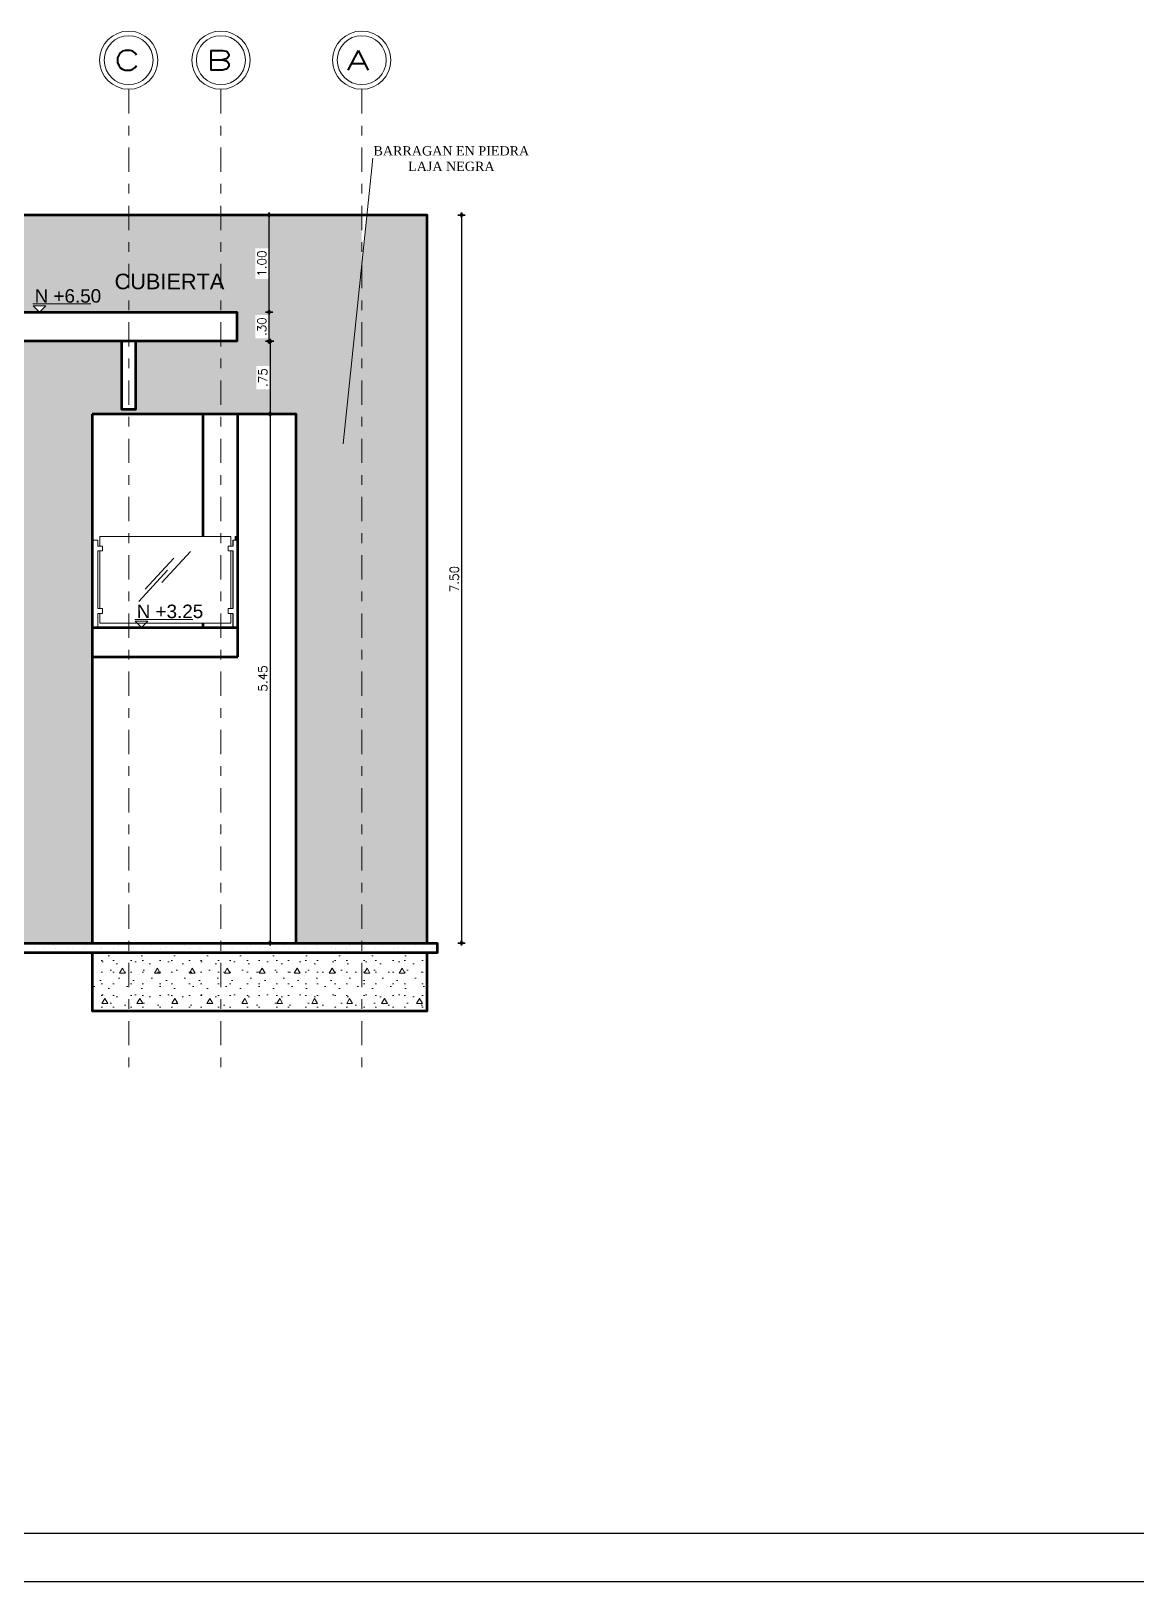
# Model space of a CAD drawing. Header units: metres. Extents: x -50 to 76, y -61 to 14.
# Drawn here: x 33.52 to 44.91, y -60.83 to -44.85 of the extents above; entities that cross this region are included whole.
import ezdxf

# ---------------------------------------------------------------- set-up
doc = ezdxf.new("R2010")
doc.units = ezdxf.units.M
doc.header["$MEASUREMENT"] = 0
doc.set_wipeout_variables(frame=1)
for name, pattern in [('CENTER', [2, 1.25, -0.25, 0.25, -0.25]), ('CENTERX2', [4, 2.5, -0.5, 0.5, -0.5]), ('DASHDOT2', [0.5, 0.25, -0.125, 0, -0.125]), ('Wipeout_Contour', [1, 0, -1])]:
    doc.linetypes.add(name, pattern=pattern)
for name, color, linetype, lineweight in [('1 ACHURADO PLACAS', 45, 'Continuous', 15), ('1 CALCAS', 255, 'Continuous', 60), ('1 NIVELES', 145, 'Continuous', 18), ('1 TEXTOS', 4, 'Continuous', 20), ('_TXT1', 7, 'Continuous', 0), ('achurados', 251, 'Continuous', 0), ('COTA10', 153, 'Continuous', 13), ('COTAS', 251, 'Continuous', 35), ('EJES', 251, 'CENTERX2', 0), ('F-PLANO 3', 81, 'Continuous', 20), ('Interior - Escaleras & Barandillas_Pluma_Nº__11', 171, 'Continuous', 18), ('TEXTOS', 4, 'Continuous', 25)]:
    doc.layers.add(name, color=color, linetype=linetype, lineweight=lineweight)
for name, color, linetype in [('Interior - Escaleras & Barandillas', 7, 'Continuous'), ('Nuevo_Estructura - Carga', 7, 'Continuous'), ('TEXT', 4, 'Continuous')]:
    doc.layers.add(name, color=color, linetype=linetype)
for name, color, linetype, lineweight, true_color in [('Interior - Escaleras & Barandillas_Pluma_Nº__91', 171, 'Continuous', 13, 0xaaaaff), ('Nuevo_Estructura - Carga_Pluma_Nº__169', 7, 'Continuous', 13, 0x68b353), ('Nuevo_Estructura - Carga_Pluma_Nº__29', 7, 'Continuous', 35, 0x3dad99), ('Nuevo_Estructura - Carga_Pluma_Nº__89', 7, 'Continuous', 20, 0x71cebe)]:
    doc.layers.add(name, color=color, linetype=linetype, lineweight=lineweight, true_color=true_color)
doc.styles.add('ARIAL', font='CENTURY.TTF')
doc.styles.add('cotas', font='romans.shx')
doc.styles.add('Estilo_Generado_1', font='arial.ttf')
doc.styles.add('LEROY', font='arial.ttf')
doc.styles.add('ROMANS', font='romans', dxfattribs={"width": 0.7})
doc.dimstyles.new('COT-50', dxfattribs={"dimscale": 0.5, "dimtxt": 0.18, "dimasz": 0.05, "dimexe": 0.08, "dimexo": 0.1, "dimgap": 0.06, "dimtad": 1, "dimzin": 4, "dimdsep": 46, "dimtxsty": 'cotas', "dimblk1": 'COTA', "dimblk2": 'COTA', "dimsah": 1, "dimcen": 0.09, "dimse1": 1, "dimse2": 1, "dimclrd": 256, "dimclre": 253, "dimclrt": 14, "dimadec": 0, "dimazin": 0, "dimtfac": 1, "dimtix": 1, "dimtmove": 0, "dimatfit": 3, "dimldrblk": 'COTA', "dimfxl": 1, "dimtfill": 1, "dimtfillclr": 256, "dimtolj": 1, "dimtzin": 12, "dimarcsym": 0})
pattern_1 = [(0, (28.8539, -54.24685), (0, 0.62354), [0.06, -0.3]), (0, (29.0339, -53.9351), (0, 0.62354), [0.06, -0.3]), (60, (28.8539, -54.24685), (-0.54, 0.31177), [0.06, -0.3]), (60, (29.2139, -54.24685), (-0.54, 0.31177), [0.06, -0.3]), (120, (28.9139, -54.24685), (0.54, 0.31177), [0.06, -0.3]), (120, (29.2739, -54.24685), (0.54, 0.31177), [0.06, -0.3]), (0, (28.85388, -54.18685), (0, 0.12), [0, -0.12, 0, -0.18]), (45, (28.91388, -54.18685), (-0.0848528, 0.0848528), [0, -0.09, 0, -0.15])]

# ---------------------------------------------------------------- blocks, each defined once
blk = doc.blocks.new('FORMATO')
for p, q in [((-56.887, -40.772), (-115.887, -40.772)), ((-56.387, -41.272), (-116.387, -41.272))]:
    blk.add_line(p, q)
blk = doc.blocks.new('COTA')
for p, q in [((-1, 0), (1, 0)), ((0, 1.5), (0, -1.5))]:
    blk.add_line(p, q)
blk.add_circle((0, 0), 0.5)
blk = doc.blocks.new('*D891')
at = {"layer": 'COTAS', "lineweight": -2, "transparency": 16777216}
blk.add_line((33.046, -48.022), (33.046, -47.772), dxfattribs=at)
at = {"layer": 'Defpoints', "color": 0, "transparency": 16777216}
for p in [(35.644, -47.747), (35.644, -48.047)]:
    blk.add_point(p, dxfattribs=at)
at = {"layer": 'COTAS', "lineweight": -2, "transparency": 16777216, "xscale": 0.025, "yscale": 0.025, "zscale": 0.025}
for p, rotation in [((33.046, -47.747), 90), ((33.046, -48.047), 270)]:
    blk.add_blockref('COTA', p, dxfattribs=dict(at, rotation=rotation))
at = {"layer": 'COTAS', "color": 14, "transparency": 16777216, "insert": (32.971, -47.897), "char_height": 0.09, "attachment_point": 5, "rotation": 90, "style": 'cotas', "bg_fill": 3, "box_fill_scale": 1.25, "bg_fill_color": 256, "bg_fill_true_color": 13158600, "bg_fill_transparency": 0}
blk.add_mtext('\\A1;.30', dxfattribs=at)
at = {"layer": 'Defpoints', "color": 0, "transparency": 16777216}
blk.add_point((33.046, -47.747), dxfattribs=at)
blk = doc.blocks.new('*D894')
at = {"layer": 'COTAS', "lineweight": -2, "transparency": 16777216}
blk.add_line((33.046, -51.272), (33.046, -51.022), dxfattribs=at)
at = {"layer": 'Defpoints', "color": 0, "transparency": 16777216}
for p in [(34.174, -50.997), (34.154, -51.297)]:
    blk.add_point(p, dxfattribs=at)
at = {"layer": 'COTAS', "lineweight": -2, "transparency": 16777216, "xscale": 0.025, "yscale": 0.025, "zscale": 0.025}
for p, rotation in [((33.046, -50.997), 90), ((33.046, -51.297), 270)]:
    blk.add_blockref('COTA', p, dxfattribs=dict(at, rotation=rotation))
at = {"layer": 'COTAS', "color": 14, "transparency": 16777216, "insert": (32.971, -51.147), "char_height": 0.09, "attachment_point": 5, "rotation": 90, "style": 'cotas', "bg_fill": 3, "box_fill_scale": 1.25, "bg_fill_color": 256, "bg_fill_true_color": 13158600, "bg_fill_transparency": 0}
blk.add_mtext('\\A1;.30', dxfattribs=at)
at = {"layer": 'Defpoints', "color": 0, "transparency": 16777216}
blk.add_point((33.046, -50.997), dxfattribs=at)
blk = doc.blocks.new('*D896')
at = {"layer": 'COTAS', "lineweight": -2, "transparency": 16777216}
blk.add_line((37.958, -46.772), (37.958, -54.222), dxfattribs=at)
at = {"layer": 'Defpoints', "color": 0, "transparency": 16777216}
for p in [(37.604, -46.747), (37.604, -54.247), (37.958, -54.247)]:
    blk.add_point(p, dxfattribs=at)
at = {"layer": 'COTAS', "lineweight": -2, "transparency": 16777216, "xscale": 0.025, "yscale": 0.025, "zscale": 0.025}
for p, rotation in [((37.958, -46.747), 90), ((37.958, -54.247), 270)]:
    blk.add_blockref('COTA', p, dxfattribs=dict(at, rotation=rotation))
at = {"layer": 'COTAS', "color": 14, "transparency": 16777216, "insert": (37.883, -50.497), "char_height": 0.09, "attachment_point": 5, "rotation": 90, "style": 'cotas', "bg_fill": 3, "box_fill_scale": 1.25, "bg_fill_color": 256, "bg_fill_true_color": 13158600, "bg_fill_transparency": 0}
blk.add_mtext('\\A1;7.50', dxfattribs=at)
blk = doc.blocks.new('*D897')
at = {"layer": 'COTAS', "lineweight": -2, "transparency": 16777216}
blk.add_line((35.975, -47.722), (35.975, -46.772), dxfattribs=at)
at = {"layer": 'Defpoints', "color": 0, "transparency": 16777216}
for p in [(33.354, -46.747), (35.975, -46.747), (35.644, -47.747)]:
    blk.add_point(p, dxfattribs=at)
at = {"layer": 'COTAS', "lineweight": -2, "transparency": 16777216, "xscale": 0.025, "yscale": 0.025, "zscale": 0.025}
for p, rotation in [((35.975, -46.747), 90), ((35.975, -47.747), 270)]:
    blk.add_blockref('COTA', p, dxfattribs=dict(at, rotation=rotation))
at = {"layer": 'COTAS', "color": 14, "transparency": 16777216, "insert": (35.9, -47.247), "char_height": 0.09, "attachment_point": 5, "rotation": 90, "style": 'cotas', "bg_fill": 3, "box_fill_scale": 1.25, "bg_fill_color": 256, "bg_fill_true_color": 13158600, "bg_fill_transparency": 0}
blk.add_mtext('\\A1;1.00', dxfattribs=at)
blk = doc.blocks.new('*D898')
at = {"layer": 'COTAS', "lineweight": -2, "transparency": 16777216}
blk.add_line((35.986, -48.072), (35.986, -48.772), dxfattribs=at)
at = {"layer": 'Defpoints', "color": 0, "transparency": 16777216}
for p in [(35.644, -48.047), (35.986, -48.797), (36.254, -48.797)]:
    blk.add_point(p, dxfattribs=at)
at = {"layer": 'COTAS', "lineweight": -2, "transparency": 16777216, "xscale": 0.025, "yscale": 0.025, "zscale": 0.025}
for p, rotation in [((35.986, -48.047), 90), ((35.986, -48.797), 270)]:
    blk.add_blockref('COTA', p, dxfattribs=dict(at, rotation=rotation))
at = {"layer": 'COTAS', "color": 14, "transparency": 16777216, "insert": (35.911, -48.422), "char_height": 0.09, "attachment_point": 5, "rotation": 90, "style": 'cotas', "bg_fill": 3, "box_fill_scale": 1.25, "bg_fill_color": 256, "bg_fill_true_color": 13158600, "bg_fill_transparency": 0}
blk.add_mtext('\\A1;.75', dxfattribs=at)
blk = doc.blocks.new('*D899')
at = {"layer": 'COTAS', "lineweight": -2, "transparency": 16777216}
blk.add_line((35.975, -48.022), (35.975, -47.772), dxfattribs=at)
at = {"layer": 'Defpoints', "color": 0, "transparency": 16777216}
for p in [(35.644, -47.747), (35.644, -48.047)]:
    blk.add_point(p, dxfattribs=at)
at = {"layer": 'COTAS', "lineweight": -2, "transparency": 16777216, "xscale": 0.025, "yscale": 0.025, "zscale": 0.025}
for p, rotation in [((35.975, -47.747), 90), ((35.975, -48.047), 270)]:
    blk.add_blockref('COTA', p, dxfattribs=dict(at, rotation=rotation))
at = {"layer": 'COTAS', "color": 14, "transparency": 16777216, "insert": (35.9, -47.897), "char_height": 0.09, "attachment_point": 5, "rotation": 90, "style": 'cotas', "bg_fill": 3, "box_fill_scale": 1.25, "bg_fill_color": 256, "bg_fill_true_color": 13158600, "bg_fill_transparency": 0}
blk.add_mtext('\\A1;.30', dxfattribs=at)
at = {"layer": 'Defpoints', "color": 0, "transparency": 16777216}
blk.add_point((35.975, -47.747), dxfattribs=at)
blk = doc.blocks.new('*D900')
at = {"layer": 'COTAS', "lineweight": -2, "transparency": 16777216}
blk.add_line((35.986, -48.822), (35.986, -54.222), dxfattribs=at)
at = {"layer": 'Defpoints', "color": 0, "transparency": 16777216}
for p in [(36.254, -48.797), (35.986, -54.247), (36.254, -54.247)]:
    blk.add_point(p, dxfattribs=at)
at = {"layer": 'COTAS', "lineweight": -2, "transparency": 16777216, "xscale": 0.025, "yscale": 0.025, "zscale": 0.025}
for p, rotation in [((35.986, -48.797), 90), ((35.986, -54.247), 270)]:
    blk.add_blockref('COTA', p, dxfattribs=dict(at, rotation=rotation))
at = {"layer": 'COTAS', "color": 14, "transparency": 16777216, "insert": (35.911, -51.522), "char_height": 0.09, "attachment_point": 5, "rotation": 90, "style": 'cotas', "bg_fill": 3, "box_fill_scale": 1.25, "bg_fill_color": 256, "bg_fill_true_color": 13158600, "bg_fill_transparency": 0}
blk.add_mtext('\\A1;5.45', dxfattribs=at)

msp = doc.modelspace()

# ---------------------------------------------------------------- hatches: boundary and pattern name
at = {"layer": 'Nuevo_Estructura - Carga_Pluma_Nº__169', "linetype": 'Continuous', "lineweight": 13, "true_color": 0x68b353}
h = msp.add_hatch(dxfattribs=at)
h.set_pattern_fill('HORMIGÓN_ARMADO', color=85, style=0, pattern_type=2)
h.set_pattern_definition(pattern_1)
h.paths.add_polyline_path([(35.644, -48.047), (35.644, -47.747), (33.204, -47.747), (33.204, -48.047)])

# ---------------------------------------------------------------- linework, layer by layer
at = {"layer": '1 ACHURADO PLACAS'}
for p, q in [((33.56, -54.293), (33.56, -54.293)), ((33.654, -54.307), (33.654, -54.307)), ((33.75, -54.272), (33.75, -54.272)), ((33.774, -54.307), (33.774, -54.307)), ((33.899, -54.293), (33.899, -54.293)), ((33.954, -54.307), (33.954, -54.307)), ((34.074, -54.307), (34.074, -54.307))]:
    msp.add_line(p, q, dxfattribs=at)
at = {"layer": '1 CALCAS'}
msp.add_line((34.154, -51.297), (35.654, -51.297), dxfattribs=at)
at = {"layer": '1 NIVELES'}
msp.add_line((37.044, -46.162), (36.739, -49.104), dxfattribs=at)
at = {"layer": '1 NIVELES', "color": 2, "linetype": 'CENTER'}
msp.add_line((33.543, -47.663), (34.14, -47.663), dxfattribs=at)
at = {"layer": 'achurados', "color": 251, "linetype": 'ByBlock'}
for centre in [(34.529, -45.151), (35.479, -45.151), (36.929, -45.151)]:
    msp.add_circle(centre, 0.3, dxfattribs=at)
at = {"layer": 'F-PLANO 3', "color": 1, "linetype": 'ByBlock'}
for centre in [(34.529, -45.151), (35.479, -45.151), (36.929, -45.151)]:
    msp.add_circle(centre, 0.252, dxfattribs=at)

# ---------------------------------------------------------------- block references
msp.add_blockref('FORMATO', (132.348, -19.558))

# ---------------------------------------------------------------- texts
at = {"layer": '1 TEXTOS', "insert": (34.384, -47.351), "char_height": 0.16, "attachment_point": 1, "style": 'Estilo_Generado_1'}
msp.add_mtext('\\A1;CUBIERTA', dxfattribs=at)
at = {"layer": '_TXT1', "style": 'ROMANS', "width": 1.5}
for s, p in [('C', (34.374, -45.254)), ('B', (35.324, -45.254)), ('A', (36.774, -45.254))]:
    msp.add_text(s, height=0.204, dxfattribs=at).set_placement(p)
at = {"layer": 'TEXT', "insert": (37.852, -46.037), "char_height": 0.096, "width": 1.68138, "attachment_point": 2, "style": 'ARIAL'}
msp.add_mtext('BARRAGAN EN PIEDRA LAJA NEGRA', dxfattribs=at)
at = {"layer": 'TEXTOS', "color": 2, "style": 'LEROY'}
msp.add_text('N +6.50', height=0.1389, rotation=0.0654, dxfattribs=at).set_placement((33.561, -47.65))

# ---------------------------------------------------------------- next in the draw order: wipeouts: each hides what was drawn before it
at = {"color": 254, "linetype": 'Wipeout_Contour', "lineweight": 0, "ltscale": 142.771876}
msp.add_wipeout([(35.582, -50.057), (34.231, -50.057), (34.231, -50.157), (34.261, -50.157), (34.261, -50.207), (34.231, -50.207), (34.231, -50.802), (34.261, -50.802), (34.261, -50.852), (34.231, -50.852), (34.231, -50.952), (35.582, -50.952), (35.582, -50.852), (35.552, -50.852), (35.552, -50.802), (35.582, -50.802), (35.582, -50.207), (35.552, -50.207), (35.552, -50.157), (35.582, -50.157)], dxfattribs=at).dxf.layer = 'Interior - Escaleras & Barandillas'
at = {"color": 254, "linetype": 'Wipeout_Contour', "lineweight": 0, "ltscale": 33.890508}
msp.add_wipeout([(35.644, -48.047), (35.644, -47.747), (33.204, -47.747), (33.204, -48.047)], dxfattribs=at).dxf.layer = 'Nuevo_Estructura - Carga'
at = {"color": 254, "linetype": 'Wipeout_Contour', "lineweight": 0, "ltscale": 35.062851}
msp.add_wipeout([(37.604, -54.347), (37.604, -54.397), (37.605, -54.397), (37.605, -54.347)], dxfattribs=at).dxf.layer = 'Nuevo_Estructura - Carga'

# ---------------------------------------------------------------- next in the draw order: linework, layer by layer
at = {"layer": '1 CALCAS'}
for p, q in [((35.294, -48.797), (35.294, -50.057)), ((35.294, -50.952), (35.294, -50.997))]:
    msp.add_line(p, q, dxfattribs=at)
msp.add_lwpolyline([(33.204, -47.747), (35.644, -47.747), (35.644, -48.047), (33.204, -48.047)], close=True, dxfattribs=at)
msp.add_lwpolyline([(34.454, -48.047), (34.454, -48.747), (34.604, -48.747), (34.604, -48.047)], dxfattribs=at)
at = {"layer": '1 NIVELES', "color": 2, "linetype": 'CENTER'}
for p, q in [((33.611, -47.747), (33.546, -47.682)), ((33.546, -47.682), (33.676, -47.682)), ((33.611, -47.747), (33.676, -47.682)), ((34.594, -50.913), (35.191, -50.913)), ((34.662, -50.997), (34.597, -50.932)), ((34.597, -50.932), (34.727, -50.932)), ((34.662, -50.997), (34.727, -50.932))]:
    msp.add_line(p, q, dxfattribs=at)
at = {"layer": 'COTA10'}
for p, q in [((34.698, -50.603), (34.994, -50.282)), ((34.869, -50.533), (35.164, -50.212)), ((34.633, -50.728), (34.928, -50.407))]:
    msp.add_line(p, q, dxfattribs=at)
at = {"layer": 'Interior - Escaleras & Barandillas_Pluma_Nº__11', "color": 171, "linetype": 'Continuous', "lineweight": 18}
for p, q in [((34.231, -50.057), (35.582, -50.057)), ((35.582, -50.952), (34.231, -50.952))]:
    msp.add_line(p, q, dxfattribs=at)
at = {"layer": 'Nuevo_Estructura - Carga_Pluma_Nº__29', "color": 135, "linetype": 'Continuous', "lineweight": 35, "true_color": 0x3dad99}
for p, q in [((35.644, -47.747), (33.354, -47.747)), ((35.644, -47.747), (35.644, -48.047)), ((34.454, -48.047), (33.354, -48.047)), ((34.604, -48.047), (34.454, -48.047)), ((35.644, -48.047), (34.604, -48.047))]:
    msp.add_line(p, q, dxfattribs=at)

# ---------------------------------------------------------------- next in the draw order: texts
at = {"layer": 'TEXTOS', "color": 2, "style": 'LEROY'}
msp.add_text('N +3.25', height=0.1389, rotation=0.0654, dxfattribs=at).set_placement((34.612, -50.9))

# ---------------------------------------------------------------- next in the draw order: wipeouts: each hides what was drawn before it
at = {"color": 254, "linetype": 'Wipeout_Contour', "lineweight": 0, "ltscale": 27.042892}
msp.add_wipeout([(34.261, -50.157), (34.209, -50.157), (34.209, -50.207), (34.261, -50.207)], dxfattribs=at).dxf.layer = 'Interior - Escaleras & Barandillas'
at = {"color": 254, "linetype": 'Wipeout_Contour', "lineweight": 0, "ltscale": 31.488116}
msp.add_wipeout([(35.552, -50.157), (35.552, -50.207), (35.605, -50.207), (35.605, -50.157)], dxfattribs=at).dxf.layer = 'Interior - Escaleras & Barandillas'
at = {"color": 254, "linetype": 'Wipeout_Contour', "lineweight": 0, "ltscale": 25.575357}
msp.add_wipeout([(34.261, -50.802), (34.209, -50.802), (34.209, -50.852), (34.261, -50.852)], dxfattribs=at).dxf.layer = 'Interior - Escaleras & Barandillas'
at = {"color": 254, "linetype": 'Wipeout_Contour', "lineweight": 0, "ltscale": 30.237243}
msp.add_wipeout([(35.552, -50.802), (35.552, -50.852), (35.605, -50.852), (35.605, -50.802)], dxfattribs=at).dxf.layer = 'Interior - Escaleras & Barandillas'
at = {"color": 254, "linetype": 'Wipeout_Contour', "lineweight": 0, "ltscale": 28.289802}
msp.add_wipeout([(34.154, -54.947), (37.604, -54.947), (37.604, -54.347), (34.154, -54.347)], dxfattribs=at).dxf.layer = 'Nuevo_Estructura - Carga'

# ---------------------------------------------------------------- next in the draw order: hatches: boundary and pattern name
at = {"layer": 'Nuevo_Estructura - Carga_Pluma_Nº__169', "linetype": 'Continuous', "lineweight": 13, "true_color": 0x68b353}
h = msp.add_hatch(dxfattribs=at)
h.set_pattern_fill('HORMIGÓN_ARMADO', color=85, style=0, pattern_type=2)
h.set_pattern_definition(pattern_1)
h.paths.add_polyline_path([(34.154, -54.947), (37.604, -54.947), (37.604, -54.347), (34.154, -54.347)])

# ---------------------------------------------------------------- next in the draw order: linework, layer by layer
at = {"layer": '1 ACHURADO PLACAS'}
for p, q in [((34.09, -54.272), (34.09, -54.272)), ((34.238, -54.293), (34.238, -54.293)), ((34.254, -54.307), (34.254, -54.307)), ((34.374, -54.307), (34.374, -54.307)), ((34.429, -54.272), (34.429, -54.272)), ((34.554, -54.307), (34.554, -54.307)), ((34.578, -54.293), (34.578, -54.293)), ((34.674, -54.307), (34.674, -54.307)), ((34.769, -54.272), (34.769, -54.272)), ((34.854, -54.307), (34.854, -54.307)), ((34.917, -54.293), (34.917, -54.293)), ((34.974, -54.307), (34.974, -54.307)), ((35.108, -54.272), (35.108, -54.272)), ((35.154, -54.307), (35.154, -54.307)), ((35.257, -54.293), (35.257, -54.293)), ((35.274, -54.307), (35.274, -54.307)), ((35.448, -54.272), (35.448, -54.272)), ((35.454, -54.307), (35.454, -54.307)), ((35.574, -54.307), (35.574, -54.307)), ((35.596, -54.293), (35.596, -54.293)), ((35.754, -54.307), (35.754, -54.307)), ((35.787, -54.272), (35.787, -54.272)), ((35.874, -54.307), (35.874, -54.307)), ((35.935, -54.293), (35.935, -54.293)), ((36.054, -54.307), (36.054, -54.307)), ((36.126, -54.272), (36.126, -54.272)), ((36.174, -54.307), (36.174, -54.307)), ((36.275, -54.293), (36.275, -54.293)), ((36.354, -54.307), (36.354, -54.307)), ((36.466, -54.272), (36.466, -54.272)), ((36.474, -54.307), (36.474, -54.307)), ((36.614, -54.293), (36.614, -54.293)), ((36.654, -54.307), (36.654, -54.307)), ((36.774, -54.307), (36.774, -54.307)), ((36.805, -54.272), (36.805, -54.272)), ((36.954, -54.293), (36.954, -54.293)), ((36.954, -54.307), (36.954, -54.307)), ((37.074, -54.307), (37.074, -54.307)), ((37.145, -54.272), (37.145, -54.272)), ((37.254, -54.307), (37.254, -54.307)), ((37.293, -54.293), (37.293, -54.293)), ((37.374, -54.307), (37.374, -54.307)), ((37.484, -54.272), (37.484, -54.272)), ((37.554, -54.307), (37.554, -54.307)), ((37.633, -54.293), (37.633, -54.293)), ((37.674, -54.307), (37.674, -54.307))]:
    msp.add_line(p, q, dxfattribs=at)
at = {"layer": '1 CALCAS'}
msp.add_lwpolyline([(33.354, -54.247), (37.705, -54.247), (37.705, -54.347), (33.354, -54.347)], close=True, dxfattribs=at)
msp.add_lwpolyline([(34.154, -54.347), (34.154, -54.947), (37.604, -54.947), (37.604, -54.347)], dxfattribs=at)
at = {"layer": 'EJES', "linetype": 'DASHDOT2'}
for p, q in [((34.529, -45.451), (34.529, -55.6)), ((35.479, -45.451), (35.479, -55.6)), ((36.929, -45.451), (36.929, -55.6))]:
    msp.add_line(p, q, dxfattribs=at)
at = {"layer": 'Interior - Escaleras & Barandillas_Pluma_Nº__11', "color": 171, "linetype": 'Continuous', "lineweight": 18}
for p, q in [((34.231, -50.157), (34.231, -50.057)), ((35.582, -50.057), (35.582, -50.157)), ((34.231, -50.802), (34.231, -50.207)), ((35.582, -50.207), (35.582, -50.802)), ((34.231, -50.952), (34.231, -50.852)), ((35.582, -50.852), (35.582, -50.952))]:
    msp.add_line(p, q, dxfattribs=at)
at = {"layer": 'Interior - Escaleras & Barandillas_Pluma_Nº__91', "color": 161, "linetype": 'Continuous', "lineweight": 13, "true_color": 0xaaaaff}
for p, q in [((34.261, -50.157), (34.209, -50.157)), ((34.261, -50.207), (34.261, -50.157)), ((35.552, -50.157), (35.605, -50.157)), ((35.552, -50.157), (35.552, -50.207)), ((34.261, -50.207), (34.209, -50.207)), ((35.552, -50.207), (35.605, -50.207)), ((34.261, -50.802), (34.209, -50.802)), ((34.261, -50.852), (34.261, -50.802)), ((35.552, -50.802), (35.605, -50.802)), ((35.552, -50.802), (35.552, -50.852)), ((34.261, -50.852), (34.209, -50.852)), ((35.552, -50.852), (35.605, -50.852))]:
    msp.add_line(p, q, dxfattribs=at)
at = {"layer": 'Nuevo_Estructura - Carga_Pluma_Nº__29', "color": 135, "linetype": 'Continuous', "lineweight": 35, "true_color": 0x3dad99}
for p, q in [((34.154, -54.347), (34.154, -54.947)), ((37.604, -54.347), (37.604, -54.947)), ((37.604, -54.947), (34.154, -54.947))]:
    msp.add_line(p, q, dxfattribs=at)
at = {"layer": 'Nuevo_Estructura - Carga_Pluma_Nº__89', "color": 123, "linetype": 'Continuous', "lineweight": 20, "true_color": 0x71cebe}
msp.add_line((37.605, -54.397), (37.605, -54.347), dxfattribs=at)

# ---------------------------------------------------------------- next in the draw order: wipeouts: each hides what was drawn before it
at = {"color": 254, "linetype": 'Wipeout_Contour', "lineweight": 0, "ltscale": 25.935214}
msp.add_wipeout([(34.161, -50.097), (34.161, -50.997), (34.162, -50.997), (34.162, -50.097)], dxfattribs=at).dxf.layer = 'Interior - Escaleras & Barandillas'
at = {"color": 254, "linetype": 'Wipeout_Contour', "lineweight": 0, "ltscale": 31.688427}
msp.add_wipeout([(35.602, -50.097), (35.602, -50.157), (35.603, -50.157), (35.603, -50.097)], dxfattribs=at).dxf.layer = 'Interior - Escaleras & Barandillas'
at = {"color": 254, "linetype": 'Wipeout_Contour', "lineweight": 0, "ltscale": 30.14976}
msp.add_wipeout([(35.603, -50.852), (35.602, -50.852), (35.602, -50.997), (35.603, -50.997)], dxfattribs=at).dxf.layer = 'Interior - Escaleras & Barandillas'

# ---------------------------------------------------------------- next in the draw order: wipeouts: each hides what was drawn before it
at = {"color": 254, "linetype": 'Wipeout_Contour', "lineweight": 0, "ltscale": 25.937647}
msp.add_wipeout([(34.162, -50.997), (34.163, -50.997), (34.163, -50.097), (34.162, -50.097)], dxfattribs=at).dxf.layer = 'Interior - Escaleras & Barandillas'
at = {"color": 254, "linetype": 'Wipeout_Contour', "lineweight": 0, "ltscale": 30.918513}
msp.add_wipeout([(35.602, -50.207), (35.602, -50.802), (35.603, -50.802), (35.603, -50.207)], dxfattribs=at).dxf.layer = 'Interior - Escaleras & Barandillas'

# ---------------------------------------------------------------- next in the draw order: wipeouts: each hides what was drawn before it
at = {"color": 254, "linetype": 'Wipeout_Contour', "lineweight": 0, "ltscale": 25.942482}
msp.add_wipeout([(34.163, -50.997), (34.165, -50.997), (34.165, -50.097), (34.163, -50.097)], dxfattribs=at).dxf.layer = 'Interior - Escaleras & Barandillas'
at = {"color": 254, "linetype": 'Wipeout_Contour', "lineweight": 0, "ltscale": 94.310542}
msp.add_wipeout([(35.603, -50.097), (35.603, -50.157), (35.605, -50.157), (35.605, -50.207), (35.603, -50.207), (35.603, -50.802), (35.605, -50.802), (35.605, -50.852), (35.603, -50.852), (35.603, -50.997), (35.605, -50.997), (35.605, -50.097)], dxfattribs=at).dxf.layer = 'Interior - Escaleras & Barandillas'

# ---------------------------------------------------------------- next in the draw order: wipeouts: each hides what was drawn before it
at = {"color": 254, "linetype": 'Wipeout_Contour', "lineweight": 0, "ltscale": 25.949573}
msp.add_wipeout([(34.165, -50.997), (34.167, -50.997), (34.167, -50.097), (34.165, -50.097)], dxfattribs=at).dxf.layer = 'Interior - Escaleras & Barandillas'
at = {"color": 254, "linetype": 'Wipeout_Contour', "lineweight": 0, "ltscale": 30.855943}
msp.add_wipeout([(35.605, -50.997), (35.608, -50.997), (35.608, -50.097), (35.605, -50.097)], dxfattribs=at).dxf.layer = 'Interior - Escaleras & Barandillas'

# ---------------------------------------------------------------- next in the draw order: wipeouts: each hides what was drawn before it
at = {"color": 254, "linetype": 'Wipeout_Contour', "lineweight": 0, "ltscale": 25.958706}
msp.add_wipeout([(34.167, -50.997), (34.17, -50.997), (34.17, -50.097), (34.167, -50.097)], dxfattribs=at).dxf.layer = 'Interior - Escaleras & Barandillas'
at = {"color": 254, "linetype": 'Wipeout_Contour', "lineweight": 0, "ltscale": 30.8657}
msp.add_wipeout([(35.608, -50.997), (35.611, -50.997), (35.611, -50.097), (35.608, -50.097)], dxfattribs=at).dxf.layer = 'Interior - Escaleras & Barandillas'

# ---------------------------------------------------------------- next in the draw order: wipeouts: each hides what was drawn before it
at = {"color": 254, "linetype": 'Wipeout_Contour', "lineweight": 0, "ltscale": 25.969605}
msp.add_wipeout([(34.17, -50.997), (34.174, -50.997), (34.174, -50.097), (34.17, -50.097)], dxfattribs=at).dxf.layer = 'Interior - Escaleras & Barandillas'
at = {"color": 254, "linetype": 'Wipeout_Contour', "lineweight": 0, "ltscale": 30.877342}
msp.add_wipeout([(35.611, -50.997), (35.614, -50.997), (35.614, -50.097), (35.611, -50.097)], dxfattribs=at).dxf.layer = 'Interior - Escaleras & Barandillas'

# ---------------------------------------------------------------- next in the draw order: wipeouts: each hides what was drawn before it
at = {"color": 254, "linetype": 'Wipeout_Contour', "lineweight": 0, "ltscale": 25.981938}
msp.add_wipeout([(34.174, -50.097), (34.174, -50.997), (34.178, -50.997), (34.178, -50.097)], dxfattribs=at).dxf.layer = 'Interior - Escaleras & Barandillas'
at = {"color": 254, "linetype": 'Wipeout_Contour', "lineweight": 0, "ltscale": 30.890514}
msp.add_wipeout([(35.614, -50.997), (35.618, -50.997), (35.618, -50.097), (35.614, -50.097)], dxfattribs=at).dxf.layer = 'Interior - Escaleras & Barandillas'

# ---------------------------------------------------------------- next in the draw order: wipeouts: each hides what was drawn before it
at = {"color": 254, "linetype": 'Wipeout_Contour', "lineweight": 0, "ltscale": 25.995333}
msp.add_wipeout([(34.178, -50.997), (34.182, -50.997), (34.182, -50.097), (34.178, -50.097)], dxfattribs=at).dxf.layer = 'Interior - Escaleras & Barandillas'
at = {"color": 254, "linetype": 'Wipeout_Contour', "lineweight": 0, "ltscale": 30.904816}
msp.add_wipeout([(35.618, -50.097), (35.618, -50.997), (35.623, -50.997), (35.623, -50.097)], dxfattribs=at).dxf.layer = 'Interior - Escaleras & Barandillas'

# ---------------------------------------------------------------- next in the draw order: wipeouts: each hides what was drawn before it
at = {"color": 254, "linetype": 'Wipeout_Contour', "lineweight": 0, "ltscale": 26.009383}
msp.add_wipeout([(34.182, -50.997), (34.186, -50.997), (34.186, -50.097), (34.182, -50.097)], dxfattribs=at).dxf.layer = 'Interior - Escaleras & Barandillas'
at = {"color": 254, "linetype": 'Wipeout_Contour', "lineweight": 0, "ltscale": 30.919815}
msp.add_wipeout([(35.623, -50.997), (35.627, -50.997), (35.627, -50.097), (35.623, -50.097)], dxfattribs=at).dxf.layer = 'Interior - Escaleras & Barandillas'

# ---------------------------------------------------------------- next in the draw order: wipeouts: each hides what was drawn before it
at = {"color": 254, "linetype": 'Wipeout_Contour', "lineweight": 0, "ltscale": 26.02366}
msp.add_wipeout([(34.186, -50.997), (34.191, -50.997), (34.191, -50.097), (34.186, -50.097)], dxfattribs=at).dxf.layer = 'Interior - Escaleras & Barandillas'
at = {"color": 254, "linetype": 'Wipeout_Contour', "lineweight": 0, "ltscale": 30.935055}
msp.add_wipeout([(35.627, -50.997), (35.631, -50.997), (35.631, -50.097), (35.627, -50.097)], dxfattribs=at).dxf.layer = 'Interior - Escaleras & Barandillas'

# ---------------------------------------------------------------- next in the draw order: wipeouts: each hides what was drawn before it
at = {"color": 254, "linetype": 'Wipeout_Contour', "lineweight": 0, "ltscale": 26.037732}
msp.add_wipeout([(34.191, -50.997), (34.195, -50.997), (34.195, -50.097), (34.191, -50.097)], dxfattribs=at).dxf.layer = 'Interior - Escaleras & Barandillas'
at = {"color": 254, "linetype": 'Wipeout_Contour', "lineweight": 0, "ltscale": 30.950073}
msp.add_wipeout([(35.631, -50.097), (35.631, -50.997), (35.635, -50.997), (35.635, -50.097)], dxfattribs=at).dxf.layer = 'Interior - Escaleras & Barandillas'

# ---------------------------------------------------------------- next in the draw order: wipeouts: each hides what was drawn before it
at = {"color": 254, "linetype": 'Wipeout_Contour', "lineweight": 0, "ltscale": 26.05117}
msp.add_wipeout([(34.195, -50.097), (34.195, -50.997), (34.199, -50.997), (34.199, -50.097)], dxfattribs=at).dxf.layer = 'Interior - Escaleras & Barandillas'
at = {"color": 254, "linetype": 'Wipeout_Contour', "lineweight": 0, "ltscale": 30.964412}
msp.add_wipeout([(35.635, -50.997), (35.639, -50.997), (35.639, -50.097), (35.635, -50.097)], dxfattribs=at).dxf.layer = 'Interior - Escaleras & Barandillas'

# ---------------------------------------------------------------- next in the draw order: wipeouts: each hides what was drawn before it
at = {"color": 254, "linetype": 'Wipeout_Contour', "lineweight": 0, "ltscale": 26.063566}
msp.add_wipeout([(34.199, -50.997), (34.202, -50.997), (34.202, -50.097), (34.199, -50.097)], dxfattribs=at).dxf.layer = 'Interior - Escaleras & Barandillas'
at = {"color": 254, "linetype": 'Wipeout_Contour', "lineweight": 0, "ltscale": 30.977636}
msp.add_wipeout([(35.639, -50.997), (35.643, -50.997), (35.643, -50.097), (35.639, -50.097)], dxfattribs=at).dxf.layer = 'Interior - Escaleras & Barandillas'

# ---------------------------------------------------------------- next in the draw order: wipeouts: each hides what was drawn before it
at = {"color": 254, "linetype": 'Wipeout_Contour', "lineweight": 0, "ltscale": 26.074541}
msp.add_wipeout([(34.202, -50.997), (34.206, -50.997), (34.206, -50.097), (34.202, -50.097)], dxfattribs=at).dxf.layer = 'Interior - Escaleras & Barandillas'
at = {"color": 254, "linetype": 'Wipeout_Contour', "lineweight": 0, "ltscale": 30.989343}
msp.add_wipeout([(35.643, -50.997), (35.646, -50.997), (35.646, -50.097), (35.643, -50.097)], dxfattribs=at).dxf.layer = 'Interior - Escaleras & Barandillas'

# ---------------------------------------------------------------- next in the draw order: wipeouts: each hides what was drawn before it
at = {"color": 254, "linetype": 'Wipeout_Contour', "lineweight": 0, "ltscale": 26.083762}
msp.add_wipeout([(34.206, -50.997), (34.208, -50.997), (34.208, -50.097), (34.206, -50.097)], dxfattribs=at).dxf.layer = 'Interior - Escaleras & Barandillas'
at = {"color": 254, "linetype": 'Wipeout_Contour', "lineweight": 0, "ltscale": 30.999177}
msp.add_wipeout([(35.646, -50.997), (35.649, -50.997), (35.649, -50.097), (35.646, -50.097)], dxfattribs=at).dxf.layer = 'Interior - Escaleras & Barandillas'

# ---------------------------------------------------------------- next in the draw order: wipeouts: each hides what was drawn before it
at = {"color": 254, "linetype": 'Wipeout_Contour', "lineweight": 0, "ltscale": 77.583604}
msp.add_wipeout([(34.21, -50.097), (34.208, -50.097), (34.208, -50.997), (34.21, -50.997), (34.21, -50.852), (34.209, -50.852), (34.209, -50.802), (34.21, -50.802), (34.21, -50.207), (34.209, -50.207), (34.209, -50.157), (34.21, -50.157)], dxfattribs=at).dxf.layer = 'Interior - Escaleras & Barandillas'
at = {"color": 254, "linetype": 'Wipeout_Contour', "lineweight": 0, "ltscale": 31.006838}
msp.add_wipeout([(35.649, -50.997), (35.65, -50.997), (35.65, -50.097), (35.649, -50.097)], dxfattribs=at).dxf.layer = 'Interior - Escaleras & Barandillas'

# ---------------------------------------------------------------- next in the draw order: wipeouts: each hides what was drawn before it
at = {"color": 254, "linetype": 'Wipeout_Contour', "lineweight": 0, "ltscale": 27.100704}
msp.add_wipeout([(34.211, -50.097), (34.21, -50.097), (34.21, -50.157), (34.211, -50.157)], dxfattribs=at).dxf.layer = 'Interior - Escaleras & Barandillas'
at = {"color": 254, "linetype": 'Wipeout_Contour', "lineweight": 0, "ltscale": 31.012093}
msp.add_wipeout([(35.65, -50.997), (35.652, -50.997), (35.652, -50.097), (35.65, -50.097)], dxfattribs=at).dxf.layer = 'Interior - Escaleras & Barandillas'
at = {"color": 254, "linetype": 'Wipeout_Contour', "lineweight": 0, "ltscale": 25.283471}
msp.add_wipeout([(34.211, -50.852), (34.21, -50.852), (34.21, -50.997), (34.211, -50.997)], dxfattribs=at).dxf.layer = 'Interior - Escaleras & Barandillas'

# ---------------------------------------------------------------- next in the draw order: linework, layer by layer
at = {"layer": '1 CALCAS'}
msp.add_line((34.154, -50.997), (35.654, -50.997), dxfattribs=at)
at = {"layer": 'Interior - Escaleras & Barandillas_Pluma_Nº__11', "color": 171, "linetype": 'Continuous', "lineweight": 18}
for p, q in [((34.161, -50.097), (34.162, -50.097)), ((34.162, -50.097), (34.163, -50.097)), ((34.163, -50.097), (34.165, -50.097)), ((34.165, -50.097), (34.167, -50.097)), ((34.167, -50.097), (34.17, -50.097)), ((34.17, -50.097), (34.174, -50.097)), ((34.174, -50.097), (34.178, -50.097)), ((34.178, -50.097), (34.182, -50.097)), ((34.182, -50.097), (34.186, -50.097)), ((34.186, -50.097), (34.191, -50.097)), ((34.191, -50.097), (34.195, -50.097)), ((34.195, -50.097), (34.199, -50.097)), ((34.199, -50.097), (34.202, -50.097)), ((34.202, -50.097), (34.206, -50.097)), ((34.206, -50.097), (34.208, -50.097)), ((34.208, -50.097), (34.21, -50.097)), ((34.21, -50.097), (34.211, -50.097)), ((34.211, -50.097), (34.211, -50.097)), ((35.602, -50.097), (35.602, -50.097)), ((35.602, -50.097), (35.603, -50.097)), ((35.602, -50.157), (35.602, -50.097)), ((35.603, -50.097), (35.605, -50.097)), ((35.605, -50.097), (35.608, -50.097)), ((35.608, -50.097), (35.611, -50.097)), ((35.611, -50.097), (35.614, -50.097)), ((35.614, -50.097), (35.618, -50.097)), ((35.618, -50.097), (35.623, -50.097)), ((35.623, -50.097), (35.627, -50.097)), ((35.627, -50.097), (35.631, -50.097)), ((35.631, -50.097), (35.635, -50.097)), ((35.635, -50.097), (35.639, -50.097)), ((35.639, -50.097), (35.643, -50.097)), ((35.643, -50.097), (35.646, -50.097)), ((35.646, -50.097), (35.649, -50.097)), ((35.649, -50.097), (35.65, -50.097)), ((35.65, -50.097), (35.652, -50.097)), ((35.652, -50.097), (35.652, -50.097)), ((35.652, -50.997), (35.652, -50.097)), ((35.602, -50.802), (35.602, -50.207)), ((35.602, -50.997), (35.602, -50.852))]:
    msp.add_line(p, q, dxfattribs=at)

# ---------------------------------------------------------------- next in the draw order: wipeouts: each hides what was drawn before it
at = {"color": 254, "linetype": 'Wipeout_Contour', "lineweight": 0, "ltscale": 26.190134}
msp.add_wipeout([(34.21, -50.207), (34.21, -50.802), (34.211, -50.802), (34.211, -50.207)], dxfattribs=at).dxf.layer = 'Interior - Escaleras & Barandillas'

# ---------------------------------------------------------------- next in the draw order: linework, layer by layer
at = {"layer": '1 CALCAS'}
msp.add_line((34.154, -48.797), (34.154, -54.247), dxfattribs=at)
at = {"layer": 'Interior - Escaleras & Barandillas_Pluma_Nº__11', "color": 171, "linetype": 'Continuous', "lineweight": 18}
for p, q in [((34.161, -50.997), (34.161, -50.097)), ((34.211, -50.157), (34.211, -50.097)), ((34.211, -50.802), (34.211, -50.207)), ((34.211, -50.997), (34.211, -50.852))]:
    msp.add_line(p, q, dxfattribs=at)

# ---------------------------------------------------------------- next in the draw order: wipeouts: each hides what was drawn before it
at = {"color": 254, "linetype": 'Wipeout_Contour', "lineweight": 0, "ltscale": 39.32061}
msp.add_wipeout([(35.635, -50.057), (35.627, -50.057), (35.627, -50.097), (35.633, -50.097), (35.635, -50.097)], dxfattribs=at).dxf.layer = 'Interior - Escaleras & Barandillas'

# ---------------------------------------------------------------- next in the draw order: hatches: boundary and pattern name
at = {"layer": '1 ACHURADO PLACAS'}
h = msp.add_hatch(dxfattribs=at)
h.set_pattern_fill('AR-RSHKE', color=256, scale=0.008, angle=90)
h.paths.add_polyline_path([(34.529, -46.747), (33.354, -46.747), (33.354, -47.747), (33.611, -47.747), (33.546, -47.682), (33.676, -47.682), (33.611, -47.747), (34.529, -47.747)])
h.paths.add_polyline_path([(35.479, -46.747), (34.529, -46.747), (34.529, -47.747), (35.479, -47.747)])
h.paths.add_polyline_path([(36.929, -46.747), (35.479, -46.747), (35.479, -47.747), (35.644, -47.747), (35.644, -48.047), (35.479, -48.047), (35.479, -48.797), (36.254, -48.797), (36.254, -54.247), (36.929, -54.247)])
h.paths.add_polyline_path([(37.604, -46.747), (36.983, -46.747), (36.929, -47.269), (36.929, -54.247), (37.604, -54.247)])
h.paths.add_polyline_path([(35.479, -48.047), (34.604, -48.047), (34.604, -48.747), (34.529, -48.747), (34.529, -48.797), (35.479, -48.797)])
h.paths.add_polyline_path([(34.454, -48.047), (33.354, -48.047), (33.354, -51.297), (33.354, -54.247), (34.154, -54.247), (34.154, -48.797), (34.529, -48.797), (34.529, -48.747), (34.454, -48.747)])
h.paths.add_polyline_path([(33.525, -47.688), (34.281, -47.687), (34.281, -47.474), (33.525, -47.475)], flags=24)
h.paths.add_polyline_path([(34.333, -47.6), (35.543, -47.6), (35.543, -47.27), (34.333, -47.27)], flags=9)

# ---------------------------------------------------------------- next in the draw order: linework, layer by layer
at = {"layer": '1 CALCAS'}
msp.add_line((35.654, -51.297), (35.654, -48.797), dxfattribs=at)
for points in [[(37.604, -54.247), (37.604, -46.747), (33.354, -46.747)], [(36.254, -54.247), (36.254, -48.797), (34.154, -48.797)]]:
    msp.add_lwpolyline(points, dxfattribs=at)
at = {"layer": 'Interior - Escaleras & Barandillas_Pluma_Nº__11', "color": 171, "linetype": 'Continuous', "lineweight": 18}
for p, q in [((35.627, -50.057), (35.635, -50.057)), ((35.627, -50.097), (35.627, -50.057)), ((35.635, -50.097), (35.635, -50.057))]:
    msp.add_line(p, q, dxfattribs=at)

# ---------------------------------------------------------------- next in the draw order: dimensions: what is measured, and where the dimension line sits
at = {"layer": 'COTAS'}
for base, p1, p2, picture, middle in [((37.958, -54.247), (37.604, -46.747), (37.604, -54.247), '*D896', (37.883, -50.497)), ((33.046, -47.747), (35.644, -48.047), (35.644, -47.747), '*D891', (32.971, -47.897)), ((33.046, -50.997), (34.154, -51.297), (34.174, -50.997), '*D894', (32.971, -51.147))]:
    dim = msp.add_linear_dim(base=base, p1=p1, p2=p2, angle=90, dimstyle='COT-50', dxfattribs=at)
    dim.commit()
    dim.dimension.update_dxf_attribs({"geometry": picture, "text_midpoint": middle})

# ---------------------------------------------------------------- next in the draw order: dimensions: what is measured, and where the dimension line sits
for base, p1, p2, picture, middle in [((35.975, -46.747), (35.644, -47.747), (33.354, -46.747), '*D897', (35.9, -47.247)), ((35.986, -48.797), (35.644, -48.047), (36.254, -48.797), '*D898', (35.911, -48.422))]:
    dim = msp.add_linear_dim(base=base, p1=p1, p2=p2, angle=90, dimstyle='COT-50', dxfattribs=at)
    dim.commit()
    dim.dimension.update_dxf_attribs({"geometry": picture, "text_midpoint": middle})

# ---------------------------------------------------------------- next in the draw order: dimensions: what is measured, and where the dimension line sits
for base, p1, p2, picture, middle in [((35.975, -47.747), (35.644, -48.047), (35.644, -47.747), '*D899', (35.9, -47.897)), ((35.986, -54.247), (36.254, -48.797), (36.254, -54.247), '*D900', (35.911, -51.522))]:
    dim = msp.add_linear_dim(base=base, p1=p1, p2=p2, angle=90, dimstyle='COT-50', dxfattribs=at)
    dim.commit()
    dim.dimension.update_dxf_attribs({"geometry": picture, "text_midpoint": middle})

doc.saveas('drawing.dxf')
